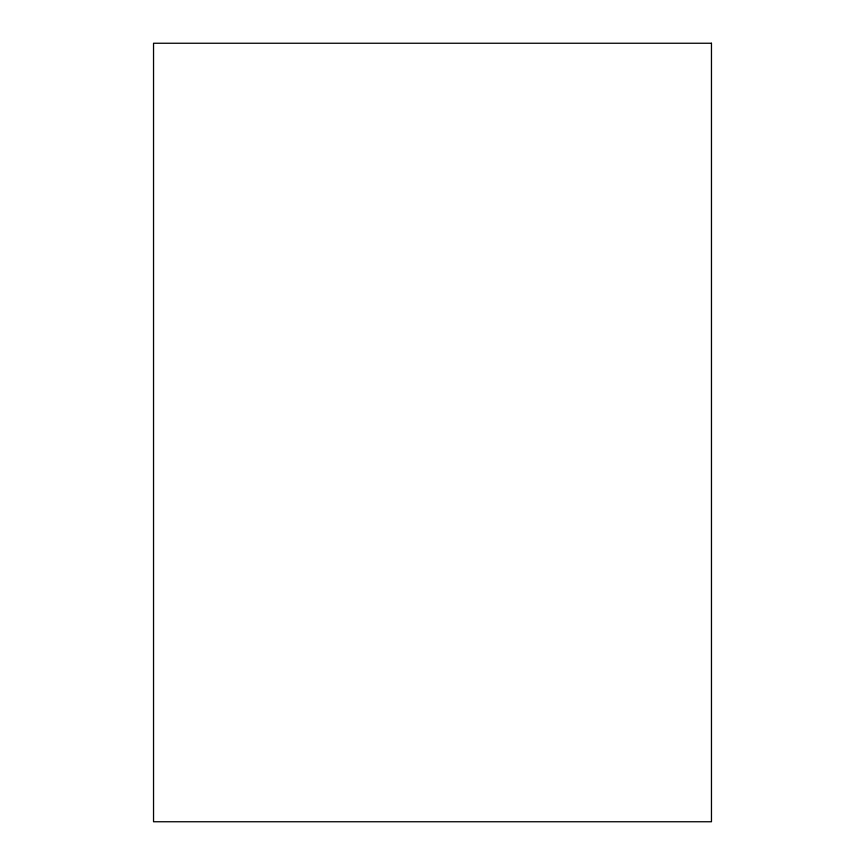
<?xml version="1.0" encoding="UTF-8"?>
<svg xmlns="http://www.w3.org/2000/svg" width="865" height="865" viewBox="0 0 865 865"><rect width="100%" height="100%" fill="white"/><g stroke="black" fill="none" stroke-linecap="round" stroke-linejoin="round"><path stroke-width="1.3" d="M711.462 43.25L153.537 43.25L153.537 821.75L711.462 821.75L711.462 43.25"/></g></svg>
